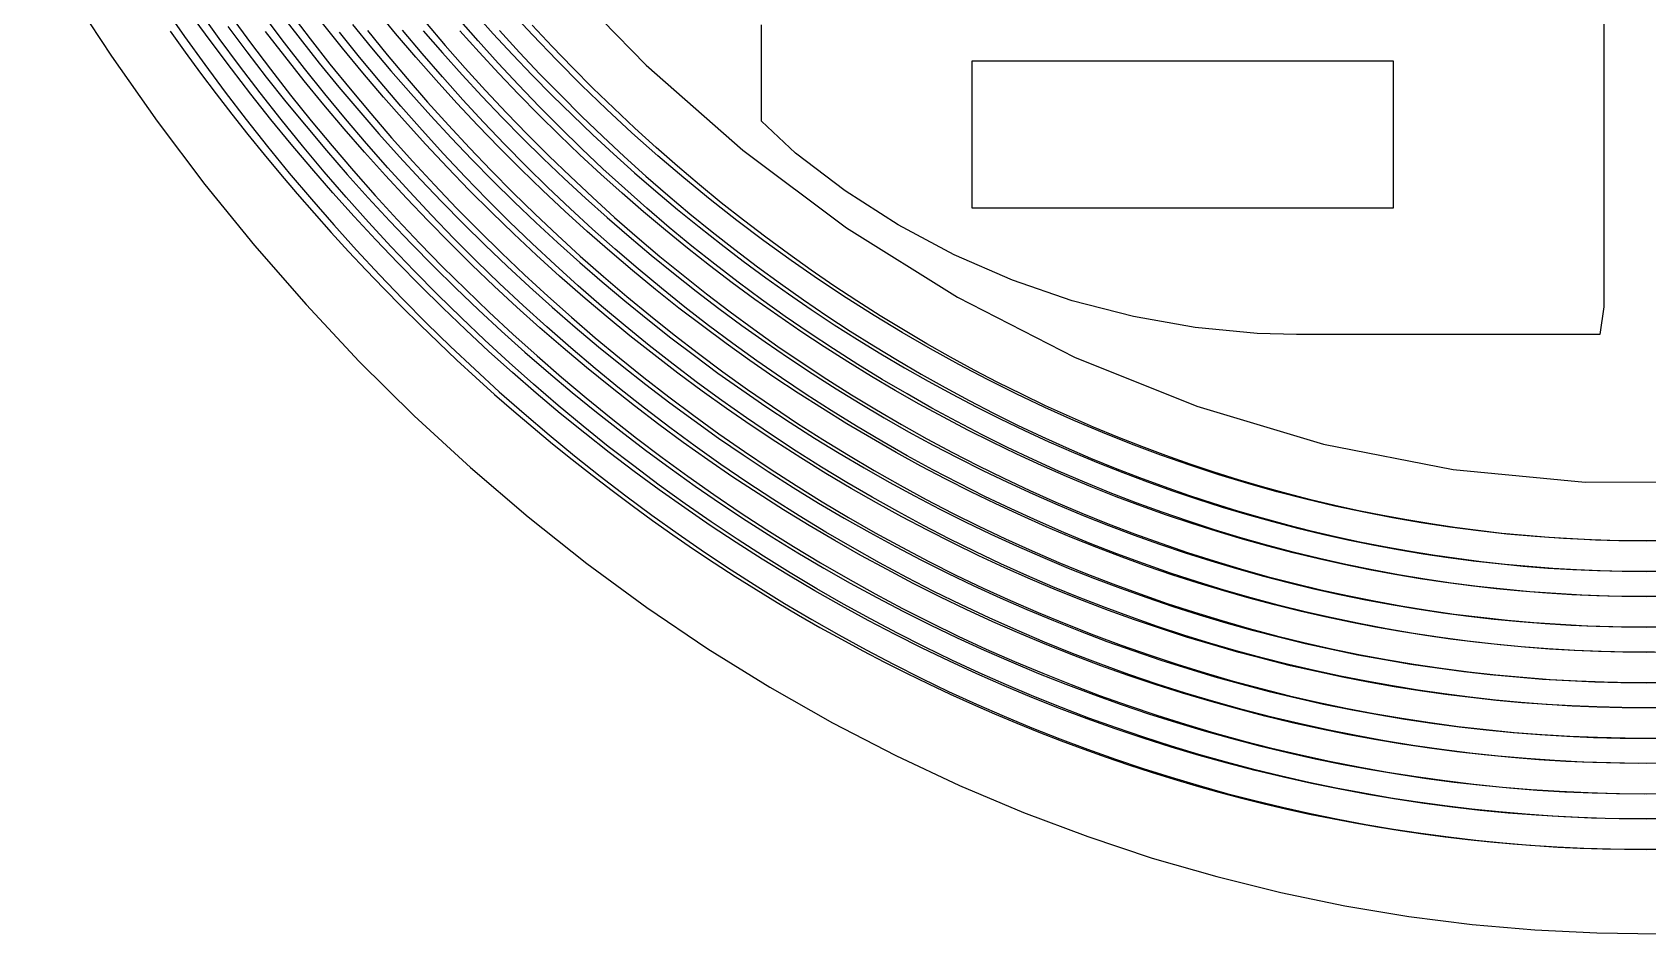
# Model space of a CAD drawing. Header units: millimetres. Extents: x 203.4 to 212.9, y -253.6 to -242.
# Drawn here: x 204.309 to 208.146, y -253.635 to -251.495 of the extents above; entities that cross this region are included whole.
import ezdxf

# ---------------------------------------------------------------- set-up
doc = ezdxf.new("R2010")
doc.units = ezdxf.units.MM
doc.layers.add('Bottom Cu Layer', color=140, linetype='Continuous')
doc.layers.add('PI BoardOutline', color=30, linetype='Continuous')
doc.layers.add('Top Cu Layer', color=50, linetype='Continuous', lineweight=25)

msp = doc.modelspace()

# ---------------------------------------------------------------- linework, layer by layer
at = {"layer": 'Bottom Cu Layer'}
for points in [[(204.6237, -251.4372), (204.6708, -251.5048), (204.7188, -251.5716), (204.7677, -251.6374), (204.8175, -251.7023), (204.8682, -251.7663), (204.9197, -251.8293), (204.9721, -251.8913), (205.0252, -251.9523), (205.0792, -252.0122), (205.1339, -252.0711), (205.1894, -252.1288), (205.2457, -252.1854), (205.3026, -252.2409), (205.3603, -252.2952), (205.4186, -252.3483), (205.4775, -252.4002), (205.5371, -252.4509), (205.5973, -252.5004), (205.658, -252.5486), (205.7192, -252.5956), (205.781, -252.6414), (205.8432, -252.6858), (205.9058, -252.7291), (205.9689, -252.771), (206.0324, -252.8117), (206.0963, -252.851), (206.1605, -252.8891), (206.2251, -252.9259), (206.2899, -252.9613), (206.355, -252.9955), (206.4203, -253.0283), (206.4858, -253.0597), (206.5516, -253.0898), (206.6174, -253.1186), (206.6834, -253.1461), (206.7495, -253.1722), (206.8157, -253.197), (206.8819, -253.2205), (206.9481, -253.2428), (207.0144, -253.2637), (207.0807, -253.2834), (207.1469, -253.3019), (207.2131, -253.3191), (207.2791, -253.335), (207.3451, -253.3498), (207.411, -253.3633), (207.4767, -253.3756), (207.5422, -253.3867), (207.6076, -253.3966), (207.6727, -253.4053), (207.7376, -253.4129), (207.8023, -253.4193), (207.8666, -253.4246), (207.9307, -253.4288), (207.9944, -253.4318), (208.0579, -253.4338), (208.121, -253.4347), (208.1881, -253.4345)], [(208.1723, -253.3626), (208.1075, -253.3626), (208.0451, -253.3614), (207.9824, -253.3592), (207.9194, -253.3559), (207.8561, -253.3516), (207.7925, -253.3461), (207.7287, -253.3395), (207.6646, -253.3318), (207.6003, -253.3229), (207.5357, -253.3129), (207.4711, -253.3017), (207.4062, -253.2894), (207.3412, -253.2758), (207.2761, -253.2611), (207.2109, -253.2451), (207.1456, -253.2279), (207.0803, -253.2095), (207.0149, -253.1898), (206.9495, -253.1688), (206.8841, -253.1465), (206.8188, -253.123), (206.7535, -253.0982), (206.6882, -253.072), (206.6231, -253.0445), (206.5581, -253.0158), (206.4933, -252.9857), (206.4287, -252.9543), (206.3643, -252.9217), (206.3001, -252.8877), (206.2362, -252.8525), (206.1725, -252.816), (206.1093, -252.7782), (206.0463, -252.7391), (205.9837, -252.6988), (205.9215, -252.6571), (205.8598, -252.6143), (205.7985, -252.5701), (205.7377, -252.5247), (205.6774, -252.4781), (205.6176, -252.4302), (205.5584, -252.381), (205.4997, -252.3306), (205.4417, -252.2791), (205.3843, -252.2263), (205.3276, -252.1725), (205.2716, -252.1174), (205.2162, -252.0613), (205.1616, -252.0041), (205.1077, -251.9458), (205.0546, -251.8865), (205.0023, -251.8261), (204.9508, -251.7648), (204.9001, -251.7024), (204.8502, -251.6391), (204.8013, -251.5749), (204.7532, -251.5097), (204.706, -251.4437)], [(204.7819, -251.4575), (204.828, -251.5205), (204.875, -251.5828), (204.9229, -251.6443), (204.9718, -251.7051), (205.0216, -251.7651), (205.0723, -251.8242), (205.1238, -251.8824), (205.1763, -251.9398), (205.2296, -251.9962), (205.2837, -252.0516), (205.3387, -252.1061), (205.3944, -252.1596), (205.451, -252.2121), (205.5082, -252.2635), (205.5662, -252.3138), (205.6249, -252.3631), (205.6843, -252.4113), (205.7444, -252.4584), (205.8051, -252.5043), (205.8664, -252.5491), (205.9283, -252.5927), (205.9908, -252.635), (206.0538, -252.6762), (206.1174, -252.7161), (206.1815, -252.7547), (206.246, -252.7921), (206.3111, -252.8281), (206.3765, -252.8628), (206.4424, -252.8963), (206.5086, -252.9284), (206.5751, -252.9592), (206.642, -252.9887), (206.7092, -253.0169), (206.7766, -253.0438), (206.8442, -253.0693), (206.9121, -253.0935), (206.9802, -253.1164), (207.0484, -253.138), (207.1167, -253.1582), (207.1851, -253.1771), (207.2536, -253.1946), (207.3222, -253.2108), (207.3907, -253.2256), (207.4593, -253.2391), (207.5278, -253.2512), (207.5962, -253.2621), (207.6646, -253.2716), (207.7329, -253.2799), (207.801, -253.2868), (207.869, -253.2925), (207.9368, -253.2969), (208.0044, -253.3001), (208.0718, -253.302), (208.1389, -253.3027), (208.2068, -253.3022)], [(208.1911, -253.2304), (208.1243, -253.2307), (208.0581, -253.2297), (207.9915, -253.2275), (207.9248, -253.2241), (207.8578, -253.2194), (207.7907, -253.2135), (207.7234, -253.2063), (207.6561, -253.1978), (207.5886, -253.1881), (207.521, -253.1771), (207.4534, -253.1648), (207.3858, -253.1512), (207.3182, -253.1364), (207.2506, -253.1202), (207.183, -253.1027), (207.1156, -253.0839), (207.0482, -253.0637), (206.981, -253.0423), (206.9139, -253.0195), (206.847, -252.9953), (206.7803, -252.9698), (206.7138, -252.943), (206.6477, -252.9148), (206.5818, -252.8853), (206.5162, -252.8545), (206.451, -252.8225), (206.3861, -252.7891), (206.3216, -252.7545), (206.2576, -252.7186), (206.194, -252.6815), (206.1309, -252.6432), (206.0682, -252.6036), (206.0061, -252.5628), (205.9446, -252.5208), (205.8836, -252.4777), (205.8232, -252.4333), (205.7634, -252.3878), (205.7043, -252.3411), (205.6459, -252.2933), (205.5882, -252.2444), (205.5312, -252.1945), (205.4749, -252.1435), (205.4194, -252.0914), (205.3646, -252.0384), (205.3106, -251.9844), (205.2574, -251.9294), (205.205, -251.8735), (205.1535, -251.8168), (205.1028, -251.7591), (205.0529, -251.7007), (205.0039, -251.6414), (204.9558, -251.5813), (204.9087, -251.5204), (204.8624, -251.4589)], [(204.9233, -251.4504), (204.9694, -251.5109), (205.0164, -251.5707), (205.0643, -251.6297), (205.1131, -251.688), (205.1628, -251.7454), (205.2134, -251.8019), (205.2648, -251.8576), (205.317, -251.9123), (205.37, -251.9661), (205.4238, -252.019), (205.4784, -252.0709), (205.5338, -252.1217), (205.5898, -252.1716), (205.6466, -252.2204), (205.704, -252.2682), (205.7622, -252.3148), (205.8209, -252.3604), (205.8803, -252.4049), (205.9402, -252.4482), (206.0008, -252.4904), (206.0619, -252.5313), (206.1235, -252.5711), (206.1857, -252.6097), (206.2483, -252.647), (206.3114, -252.6831), (206.375, -252.7178), (206.4389, -252.7514), (206.5032, -252.7836), (206.5679, -252.8146), (206.6329, -252.8442), (206.6982, -252.8726), (206.7638, -252.8997), (206.8296, -252.9256), (206.8956, -252.9501), (206.9619, -252.9733), (207.0283, -252.9953), (207.0948, -253.0159), (207.1615, -253.0352), (207.2283, -253.0533), (207.2951, -253.07), (207.3619, -253.0854), (207.4288, -253.0995), (207.4957, -253.1122), (207.5625, -253.1237), (207.6292, -253.1339), (207.6959, -253.1429), (207.7624, -253.1505), (207.8288, -253.157), (207.8951, -253.1621), (207.9611, -253.1661), (208.027, -253.1688), (208.0927, -253.1704), (208.157, -253.1707)], [(208.2035, -253.0983), (208.1436, -253.0987), (208.0845, -253.0982), (208.0251, -253.0967), (207.9653, -253.0942), (207.9053, -253.0906), (207.8449, -253.0861), (207.7843, -253.0804), (207.7235, -253.0737), (207.6625, -253.0659), (207.6012, -253.057), (207.5398, -253.047), (207.4782, -253.0359), (207.4165, -253.0237), (207.3546, -253.0103), (207.2927, -252.9958), (207.2306, -252.9801), (207.1685, -252.9633), (207.1063, -252.9453), (207.0442, -252.926), (206.982, -252.9056), (206.9198, -252.8839), (206.8577, -252.861), (206.7956, -252.8369), (206.7336, -252.8115), (206.6717, -252.7848), (206.6099, -252.7569), (206.5484, -252.7278), (206.487, -252.6975), (206.4258, -252.6659), (206.3649, -252.6331), (206.3042, -252.5991), (206.2438, -252.5638), (206.1838, -252.5274), (206.124, -252.4897), (206.0647, -252.4508), (206.0057, -252.4107), (205.9472, -252.3695), (205.889, -252.327), (205.8314, -252.2833), (205.7742, -252.2384), (205.7176, -252.1924), (205.6615, -252.1452), (205.606, -252.0968), (205.5511, -252.0473), (205.4968, -251.9967), (205.4431, -251.945), (205.3901, -251.8922), (205.3377, -251.8384), (205.2861, -251.7835), (205.2351, -251.7277), (205.1849, -251.6708), (205.1355, -251.613), (205.0868, -251.5543), (205.039, -251.4946)], [(205.1052, -251.491), (205.1521, -251.5484), (205.1998, -251.605), (205.2484, -251.6608), (205.2978, -251.7157), (205.3481, -251.7698), (205.3991, -251.823), (205.451, -251.8752), (205.5036, -251.9266), (205.557, -251.9769), (205.611, -252.0263), (205.6658, -252.0747), (205.7213, -252.122), (205.7774, -252.1684), (205.8342, -252.2137), (205.8916, -252.2579), (205.9495, -252.301), (206.0081, -252.343), (206.0672, -252.3838), (206.1269, -252.4235), (206.187, -252.4621), (206.2477, -252.4994), (206.3089, -252.5355), (206.3704, -252.5704), (206.4325, -252.6041), (206.4949, -252.6365), (206.5576, -252.6677), (206.6207, -252.6976), (206.6841, -252.7262), (206.7478, -252.7537), (206.8118, -252.7798), (206.876, -252.8047), (206.9404, -252.8284), (207.005, -252.8508), (207.0697, -252.8719), (207.1346, -252.8917), (207.1996, -252.9103), (207.2647, -252.9276), (207.3298, -252.9437), (207.395, -252.9584), (207.4602, -252.9719), (207.5253, -252.9841), (207.5904, -252.995), (207.6555, -253.0047), (207.7204, -253.0132), (207.7852, -253.0204), (207.8499, -253.0264), (207.9145, -253.0312), (207.9788, -253.0349), (208.043, -253.0373), (208.1069, -253.0386), (208.171, -253.0386)], [(208.1621, -252.9667), (208.099, -252.9665), (208.036, -252.965), (207.9727, -252.9625), (207.9092, -252.9587), (207.8455, -252.9537), (207.7817, -252.9476), (207.7178, -252.9403), (207.6537, -252.9318), (207.5896, -252.922), (207.5254, -252.9111), (207.4612, -252.8989), (207.397, -252.8855), (207.3327, -252.8708), (207.2686, -252.8549), (207.2044, -252.8378), (207.1404, -252.8194), (207.0765, -252.7997), (207.0127, -252.7788), (206.949, -252.7566), (206.8855, -252.7331), (206.8223, -252.7084), (206.7593, -252.6824), (206.6965, -252.6551), (206.6341, -252.6266), (206.5719, -252.5968), (206.5101, -252.5658), (206.4486, -252.5337), (206.3876, -252.5003), (206.3269, -252.4657), (206.2667, -252.43), (206.2069, -252.393), (206.1476, -252.355), (206.0889, -252.3158), (206.0306, -252.2754), (205.9729, -252.2339), (205.9158, -252.1914), (205.8593, -252.1477), (205.8034, -252.1029), (205.7482, -252.0571), (205.6936, -252.0102), (205.6398, -251.9623), (205.5866, -251.9135), (205.5342, -251.8636), (205.4825, -251.8129), (205.4315, -251.7612), (205.3813, -251.7086), (205.3319, -251.6552), (205.2833, -251.6009), (205.2355, -251.5458), (205.1885, -251.49)], [(205.2434, -251.4713), (205.2901, -251.5262), (205.3377, -251.5803), (205.3861, -251.6336), (205.4353, -251.686), (205.4852, -251.7375), (205.5359, -251.7882), (205.5874, -251.8379), (205.6396, -251.8866), (205.6924, -251.9345), (205.746, -251.9813), (205.8002, -252.0271), (205.855, -252.072), (205.9105, -252.1158), (205.9666, -252.1585), (206.0232, -252.2002), (206.0804, -252.2407), (206.1381, -252.2802), (206.1964, -252.3186), (206.2551, -252.3558), (206.3144, -252.3918), (206.374, -252.4266), (206.4341, -252.4603), (206.4947, -252.4927), (206.5555, -252.5239), (206.6168, -252.5539), (206.6783, -252.5827), (206.7402, -252.6103), (206.8023, -252.6366), (206.8646, -252.6617), (206.9272, -252.6856), (206.99, -252.7083), (207.053, -252.7297), (207.1161, -252.75), (207.1793, -252.7689), (207.2426, -252.7867), (207.306, -252.8032), (207.3695, -252.8184), (207.433, -252.8324), (207.4964, -252.8452), (207.5599, -252.8567), (207.6233, -252.867), (207.6866, -252.8761), (207.7498, -252.884), (207.8129, -252.8907), (207.8759, -252.8962), (207.9387, -252.9006), (208.0013, -252.9038), (208.0637, -252.9058), (208.1259, -252.9067), (208.1848, -252.9065)], [(208.1742, -252.8346), (208.1126, -252.8346), (208.0513, -252.8335), (207.9897, -252.8312), (207.9279, -252.8277), (207.866, -252.8232), (207.8039, -252.8174), (207.7417, -252.8105), (207.6793, -252.8025), (207.6169, -252.7932), (207.5544, -252.7828), (207.4919, -252.7712), (207.4294, -252.7583), (207.3668, -252.7443), (207.3043, -252.7291), (207.2419, -252.7127), (207.1795, -252.695), (207.1173, -252.6761), (207.0551, -252.656), (206.9931, -252.6347), (206.9313, -252.612), (206.8697, -252.5882), (206.8083, -252.5631), (206.7471, -252.5368), (206.6862, -252.5093), (206.6257, -252.4806), (206.5654, -252.4506), (206.5055, -252.4195), (206.446, -252.3873), (206.3869, -252.3538), (206.3281, -252.3193), (206.2699, -252.2836), (206.212, -252.2467), (206.1547, -252.2088), (206.0979, -252.1697), (206.0416, -252.1296), (205.9859, -252.0883), (205.9308, -252.046), (205.8762, -252.0027), (205.8223, -251.9582), (205.7691, -251.9128), (205.7165, -251.8664), (205.6646, -251.819), (205.6134, -251.7707), (205.5629, -251.7214), (205.5132, -251.6713), (205.4642, -251.6203), (205.4159, -251.5684), (205.3684, -251.5158), (205.3217, -251.4623)], [(205.4192, -251.4906), (205.4669, -251.543), (205.5152, -251.5944), (205.5643, -251.6448), (205.6139, -251.6942), (205.6642, -251.7427), (205.7151, -251.7901), (205.7666, -251.8364), (205.8186, -251.8817), (205.8712, -251.9259), (205.9243, -251.969), (205.9778, -252.011), (206.0318, -252.0519), (206.0863, -252.0916), (206.1411, -252.1303), (206.1964, -252.1679), (206.252, -252.2043), (206.3079, -252.2396), (206.3642, -252.2738), (206.4208, -252.3068), (206.4776, -252.3387), (206.5347, -252.3695), (206.592, -252.3991), (206.6495, -252.4275), (206.7072, -252.4548), (206.765, -252.4809), (206.823, -252.5058), (206.8811, -252.5296), (206.9392, -252.5521), (206.9974, -252.5736), (207.0557, -252.5938), (207.1139, -252.6129), (207.1722, -252.6309), (207.2304, -252.6478), (207.2886, -252.6636), (207.3467, -252.6783), (207.4047, -252.6919), (207.4627, -252.7044), (207.5205, -252.7158), (207.5782, -252.7263), (207.6358, -252.7356), (207.6932, -252.7439), (207.7504, -252.7512), (207.8074, -252.7575), (207.8641, -252.7628), (207.9207, -252.7672), (207.9769, -252.7705), (208.0329, -252.7729), (208.0886, -252.7743), (208.144, -252.7747), (208.2001, -252.7743)], [(208.187, -252.7025), (208.1319, -252.7027), (208.0773, -252.7021), (208.0224, -252.7005), (207.9672, -252.6979), (207.9117, -252.6944), (207.856, -252.69), (207.8, -252.6846), (207.7438, -252.6781), (207.6875, -252.6707), (207.6309, -252.6623), (207.5742, -252.6529), (207.5173, -252.6424), (207.4603, -252.6309), (207.4032, -252.6183), (207.346, -252.6047), (207.2888, -252.59), (207.2314, -252.5742), (207.1741, -252.5574), (207.1167, -252.5394), (207.0593, -252.5203), (207.0019, -252.5), (206.9446, -252.4787), (206.8873, -252.4561), (206.8301, -252.4325), (206.7731, -252.4076), (206.7161, -252.3817), (206.6593, -252.3545), (206.6027, -252.3263), (206.5463, -252.2969), (206.4901, -252.2664), (206.4342, -252.2347), (206.3785, -252.2019), (206.3232, -252.168), (206.2681, -252.133), (206.2134, -252.0969), (206.1591, -252.0597), (206.1052, -252.0214), (206.0516, -251.9819), (205.9985, -251.9414), (205.9459, -251.8998), (205.8937, -251.8571), (205.8421, -251.8133), (205.7909, -251.7684), (205.7404, -251.7225), (205.6904, -251.6756), (205.641, -251.6276), (205.5922, -251.5787), (205.544, -251.5288), (205.4965, -251.478)]]:
    msp.add_lwpolyline(points, dxfattribs=at)
at = {"layer": 'PI BoardOutline'}
for points in [[(204.327, -247.5082), (204.3094, -247.8962), (204.3365, -248.483), (204.385, -248.8345), (204.4586, -249.1915), (204.5571, -249.548), (204.6793, -249.8979), (204.8233, -250.2351), (204.9865, -250.554), (205.1656, -250.8498), (205.357, -251.1186), (205.5569, -251.3576), (205.7677, -251.5732), (205.9969, -251.7748), (206.2435, -251.9594), (206.5066, -252.1241), (206.7844, -252.2662), (207.0749, -252.3831), (207.3758, -252.4726), (207.6843, -252.5331), (207.9975, -252.5632), (208.3123, -252.5623)], [(204.3932, -251.3926), (204.4971, -251.5515), (204.6059, -251.7061), (204.7194, -251.8562), (204.8374, -252.0015), (204.9597, -252.1416), (205.086, -252.2763), (205.2162, -252.4053), (205.3498, -252.5284), (205.4868, -252.6455), (205.6266, -252.7563), (205.7692, -252.8606), (205.9141, -252.9585), (206.0611, -253.0497), (206.2099, -253.1341), (206.3601, -253.2119), (206.5114, -253.2829), (206.6636, -253.3471), (206.8164, -253.4046), (206.9694, -253.4554), (207.1224, -253.4996), (207.2751, -253.5373), (207.4272, -253.5687), (207.5786, -253.5938), (207.7289, -253.6128), (207.878, -253.6259), (208.0256, -253.6332), (208.1716, -253.635)], [(208.0416, -251.4355), (208.0416, -251.5176), (208.0416, -251.5997), (208.0416, -251.8333), (208.0416, -251.9116), (208.0416, -251.9899), (208.0416, -252.0683), (208.0416, -252.1466), (208.0323, -252.2128), (207.9723, -252.2128), (207.9123, -252.2128), (207.8523, -252.2128), (207.7923, -252.2128), (207.7323, -252.2128), (207.6723, -252.2128), (207.6123, -252.2128), (207.5523, -252.2128), (207.4923, -252.2128), (207.4323, -252.2128), (207.3723, -252.2128), (207.3123, -252.2128), (207.2187, -252.2103), (207.0717, -252.1961), (206.9249, -252.1702), (206.7795, -252.1326), (206.6371, -252.0834), (206.4989, -252.0232), (206.3662, -251.9524), (206.2403, -251.8718), (206.122, -251.7825), (206.0416, -251.7065), (206.0416, -251.6836), (206.0416, -251.6607), (206.0416, -251.6378), (206.0416, -251.6149), (206.0416, -251.592), (206.0416, -251.5691), (206.0416, -251.5462), (206.0416, -251.5234), (206.0416, -251.5005), (206.0416, -251.4776)]]:
    msp.add_lwpolyline(points, dxfattribs=at)
msp.add_lwpolyline([(206.5416, -251.5628), (207.5416, -251.5628), (207.5416, -251.9128), (206.5416, -251.9128)], close=True, dxfattribs=at)
at = {"layer": 'Top Cu Layer'}
for points in [[(208.205, -253.3626), (208.144, -253.3631), (208.0785, -253.3625), (208.0129, -253.3608), (207.947, -253.3579), (207.8809, -253.3538), (207.8146, -253.3486), (207.7482, -253.3422), (207.6817, -253.3346), (207.615, -253.3258), (207.5483, -253.3158), (207.4815, -253.3046), (207.4147, -253.2922), (207.3478, -253.2786), (207.281, -253.2637), (207.2142, -253.2477), (207.1474, -253.2303), (207.0807, -253.2118), (207.0141, -253.192), (206.9476, -253.1709), (206.8813, -253.1486), (206.8151, -253.125), (206.7491, -253.1001), (206.6834, -253.074), (206.6179, -253.0467), (206.5526, -253.018), (206.4876, -252.9882), (206.423, -252.9572), (206.3587, -252.9249), (206.2947, -252.8914), (206.2311, -252.8568), (206.1679, -252.8209), (206.1052, -252.7839), (206.0429, -252.7458), (205.9811, -252.7065), (205.9197, -252.666), (205.8589, -252.6244), (205.7986, -252.5817), (205.7389, -252.5379), (205.6798, -252.493), (205.6213, -252.447), (205.5635, -252.4), (205.5063, -252.3519), (205.4497, -252.3027), (205.3939, -252.2526), (205.3387, -252.2015), (205.2843, -252.1495), (205.2305, -252.0966), (205.1776, -252.0427), (205.1253, -251.988), (205.0739, -251.9324), (205.0232, -251.876), (204.9733, -251.8187), (204.9243, -251.7607), (204.8761, -251.7019), (204.8287, -251.6424), (204.7821, -251.5822), (204.7365, -251.5213), (204.6917, -251.4597)], [(204.9005, -251.4528), (204.9453, -251.511), (204.9909, -251.5684), (205.0374, -251.6252), (205.0847, -251.6812), (205.1327, -251.7364), (205.1816, -251.7909), (205.2313, -251.8445), (205.2817, -251.8973), (205.3328, -251.9492), (205.3847, -252.0002), (205.4373, -252.0504), (205.4906, -252.0996), (205.5445, -252.1479), (205.5991, -252.1952), (205.6543, -252.2416), (205.7102, -252.287), (205.7666, -252.3314), (205.8236, -252.3748), (205.8812, -252.4171), (205.9393, -252.4584), (205.998, -252.4986), (206.0571, -252.5377), (206.1167, -252.5757), (206.1768, -252.6126), (206.2374, -252.6483), (206.2983, -252.6828), (206.3597, -252.7162), (206.4214, -252.7485), (206.4834, -252.7795), (206.5458, -252.8094), (206.6085, -252.8381), (206.6715, -252.8656), (206.7347, -252.8919), (206.7982, -252.9171), (206.8618, -252.9411), (206.9257, -252.9639), (206.9897, -252.9854), (207.0539, -253.0058), (207.1181, -253.025), (207.1825, -253.043), (207.2469, -253.0598), (207.3114, -253.0754), (207.3759, -253.0898), (207.4404, -253.103), (207.5049, -253.1149), (207.5693, -253.1257), (207.6337, -253.1353), (207.698, -253.1438), (207.7622, -253.1511), (207.8263, -253.1572), (207.8902, -253.1622), (207.9539, -253.1661), (208.0175, -253.1689), (208.0808, -253.1705), (208.144, -253.1711), (208.2063, -253.1705)], [(208.2123, -252.9664), (208.144, -252.9671), (208.0867, -252.9666), (208.0291, -252.9652), (207.9712, -252.9628), (207.913, -252.9594), (207.8546, -252.955), (207.7959, -252.9496), (207.737, -252.9433), (207.6778, -252.9359), (207.6185, -252.9274), (207.559, -252.9179), (207.4993, -252.9074), (207.4396, -252.8958), (207.3796, -252.8831), (207.3196, -252.8693), (207.2595, -252.8544), (207.1993, -252.8384), (207.1391, -252.8213), (207.0788, -252.803), (207.0186, -252.7836), (206.9583, -252.7631), (206.8981, -252.7413), (206.8379, -252.7184), (206.7777, -252.6943), (206.7177, -252.669), (206.6578, -252.6425), (206.5981, -252.6149), (206.5385, -252.586), (206.4791, -252.556), (206.4199, -252.5249), (206.361, -252.4925), (206.3023, -252.459), (206.2439, -252.4244), (206.1858, -252.3886), (206.1281, -252.3516), (206.0707, -252.3135), (206.0137, -252.2743), (205.9571, -252.2339), (205.9009, -252.1924), (205.8452, -252.1497), (205.7899, -252.1059), (205.7351, -252.061), (205.6809, -252.015), (205.6272, -251.9678), (205.5741, -251.9196), (205.5216, -251.8704), (205.4697, -251.8201), (205.4184, -251.7688), (205.3678, -251.7165), (205.3178, -251.6633), (205.2685, -251.609), (205.2199, -251.5539), (205.172, -251.4978), (205.1249, -251.4408)], [(205.3591, -251.4482), (205.4043, -251.4986), (205.4502, -251.5482), (205.4968, -251.597), (205.5441, -251.645), (205.5921, -251.6922), (205.6408, -251.7386), (205.69, -251.7841), (205.7399, -251.8288), (205.7904, -251.8726), (205.8415, -251.9155), (205.8931, -251.9574), (205.9453, -251.9985), (205.9981, -252.0386), (206.0513, -252.0777), (206.1051, -252.1159), (206.1593, -252.1531), (206.214, -252.1893), (206.2691, -252.2244), (206.3247, -252.2585), (206.3807, -252.2916), (206.437, -252.3235), (206.4938, -252.3544), (206.5509, -252.3842), (206.6083, -252.413), (206.666, -252.4406), (206.7239, -252.4671), (206.7822, -252.4926), (206.8407, -252.5169), (206.8993, -252.5402), (206.9582, -252.5623), (207.0173, -252.5834), (207.0765, -252.6033), (207.1358, -252.6222), (207.1952, -252.6399), (207.2548, -252.6566), (207.3144, -252.6721), (207.374, -252.6865), (207.4336, -252.6999), (207.4933, -252.7121), (207.5529, -252.7232), (207.6125, -252.7331), (207.6721, -252.742), (207.7315, -252.7498), (207.7909, -252.7566), (207.8501, -252.7623), (207.9093, -252.7669), (207.9682, -252.7705), (208.027, -252.773), (208.0856, -252.7746), (208.144, -252.7751), (208.2016, -252.7745)], [(208.2087, -252.7024), (208.144, -252.7031), (208.0784, -252.7024), (208.0123, -252.7004), (207.9458, -252.6971), (207.879, -252.6924), (207.8118, -252.6863), (207.7443, -252.6788), (207.6765, -252.6699), (207.6084, -252.6596), (207.5401, -252.6478), (207.4717, -252.6345), (207.403, -252.6198), (207.3343, -252.6035), (207.2654, -252.5857), (207.1964, -252.5663), (207.1274, -252.5454), (207.0584, -252.5229), (206.9894, -252.4987), (206.9205, -252.473), (206.8516, -252.4456), (206.7829, -252.4166), (206.7143, -252.3859), (206.646, -252.3536), (206.5779, -252.3196), (206.5101, -252.2841), (206.4427, -252.2469), (206.3756, -252.2082), (206.3089, -252.1678), (206.2426, -252.1258), (206.1769, -252.0823), (206.1117, -252.0372), (206.047, -251.9905), (205.983, -251.9422), (205.9196, -251.8924), (205.8568, -251.841), (205.7948, -251.7881), (205.7336, -251.7336), (205.6732, -251.6777), (205.6136, -251.6204), (205.5549, -251.5616), (205.4971, -251.5015), (205.4402, -251.44)], [(204.6367, -251.4929), (204.6725, -251.5427), (204.7089, -251.592), (204.7457, -251.641), (204.7832, -251.6895), (204.8212, -251.7375), (204.8597, -251.7851), (204.8988, -251.8321), (204.9384, -251.8787), (204.9786, -251.9248), (205.0192, -251.9703), (205.0604, -252.0153), (205.1021, -252.0598), (205.1443, -252.1037), (205.187, -252.147), (205.2302, -252.1897), (205.2739, -252.2319), (205.318, -252.2734), (205.3625, -252.3144), (205.4075, -252.3547), (205.453, -252.3944), (205.4988, -252.4334), (205.5451, -252.4719), (205.5918, -252.5096), (205.6389, -252.5467), (205.6863, -252.5831), (205.7342, -252.6188), (205.7824, -252.6538), (205.8309, -252.6882), (205.8798, -252.7218), (205.9291, -252.7546), (205.9786, -252.7868), (206.0285, -252.8182), (206.0787, -252.8489), (206.1292, -252.8787), (206.18, -252.9079), (206.231, -252.9362), (206.2823, -252.9638), (206.3338, -252.9906), (206.3856, -253.0167), (206.4376, -253.0419), (206.4897, -253.0664), (206.5421, -253.0901), (206.5947, -253.113), (206.6474, -253.1351), (206.7003, -253.1565), (206.7533, -253.1771), (206.8065, -253.1968), (206.8598, -253.2158), (206.9132, -253.234), (206.9667, -253.2514), (207.0203, -253.268), (207.0739, -253.2838), (207.1276, -253.2988), (207.1814, -253.3131), (207.2352, -253.3265), (207.289, -253.3391), (207.3428, -253.3509), (207.3967, -253.3619), (207.4505, -253.3721), (207.5043, -253.3815), (207.558, -253.3902), (207.6117, -253.398), (207.6654, -253.4051), (207.719, -253.4115), (207.7725, -253.417), (207.8259, -253.4218), (207.8792, -253.4259), (207.9324, -253.4292), (207.9855, -253.4318), (208.0385, -253.4336), (208.0913, -253.4347), (208.144, -253.4351), (208.2058, -253.4345)], [(204.7741, -251.4815), (204.8192, -251.5418), (204.8652, -251.6014), (204.9119, -251.6603), (204.9596, -251.7184), (205.008, -251.7758), (205.0573, -251.8325), (205.1074, -251.8883), (205.1583, -251.9432), (205.21, -251.9973), (205.2624, -252.0506), (205.3156, -252.1029), (205.3695, -252.1543), (205.4241, -252.2048), (205.4794, -252.2543), (205.5354, -252.3028), (205.592, -252.3503), (205.6492, -252.3969), (205.707, -252.4424), (205.7655, -252.4868), (205.8245, -252.5302), (205.8841, -252.5725), (205.9442, -252.6137), (206.0048, -252.6538), (206.0659, -252.6928), (206.1275, -252.7306), (206.1896, -252.7672), (206.2521, -252.8026), (206.315, -252.8368), (206.3782, -252.8699), (206.4418, -252.9017), (206.5058, -252.9323), (206.5701, -252.9617), (206.6346, -252.99), (206.6994, -253.017), (206.7645, -253.0427), (206.8297, -253.0673), (206.8952, -253.0907), (206.9608, -253.1128), (207.0266, -253.1337), (207.0924, -253.1534), (207.1584, -253.1718), (207.2245, -253.1891), (207.2906, -253.205), (207.3567, -253.2198), (207.4228, -253.2333), (207.4889, -253.2455), (207.5549, -253.2566), (207.6209, -253.2664), (207.6868, -253.2751), (207.7526, -253.2826), (207.8183, -253.2889), (207.8838, -253.294), (207.9492, -253.298), (208.0143, -253.3008), (208.0793, -253.3025), (208.144, -253.3031), (208.2079, -253.3025)], [(208.207, -253.2305), (208.144, -253.2311), (208.0801, -253.2305), (208.016, -253.2288), (207.9517, -253.226), (207.8872, -253.222), (207.8226, -253.2169), (207.7578, -253.2107), (207.6928, -253.2033), (207.6278, -253.1947), (207.5627, -253.1849), (207.4975, -253.174), (207.4323, -253.1619), (207.3671, -253.1486), (207.3018, -253.1341), (207.2367, -253.1184), (207.1715, -253.1015), (207.1064, -253.0834), (207.0414, -253.0641), (206.9766, -253.0436), (206.9118, -253.0218), (206.8473, -252.9988), (206.7829, -252.9745), (206.7187, -252.949), (206.6548, -252.9223), (206.5911, -252.8944), (206.5277, -252.8653), (206.4646, -252.835), (206.4018, -252.8035), (206.3394, -252.7708), (206.2774, -252.737), (206.2157, -252.702), (206.1545, -252.6659), (206.0937, -252.6287), (206.0334, -252.5903), (205.9735, -252.5509), (205.9142, -252.5103), (205.8553, -252.4686), (205.7971, -252.4259), (205.7394, -252.3821), (205.6823, -252.3372), (205.6258, -252.2913), (205.57, -252.2443), (205.5148, -252.1964), (205.4603, -252.1475), (205.4065, -252.0976), (205.3534, -252.0469), (205.301, -251.9952), (205.2493, -251.9426), (205.1983, -251.8892), (205.1481, -251.835), (205.0987, -251.7799), (205.05, -251.7241), (205.0021, -251.6674), (204.9551, -251.6101), (204.9088, -251.552), (204.8634, -251.4932)], [(208.2055, -253.0985), (208.144, -253.0991), (208.0852, -253.0986), (208.0261, -253.0971), (207.9667, -253.0946), (207.907, -253.0912), (207.847, -253.0867), (207.7868, -253.0812), (207.7264, -253.0746), (207.6657, -253.067), (207.6048, -253.0584), (207.5438, -253.0487), (207.4826, -253.0378), (207.4212, -253.0259), (207.3597, -253.0129), (207.2981, -252.9988), (207.2365, -252.9835), (207.1747, -252.9671), (207.1129, -252.9495), (207.0511, -252.9308), (206.9892, -252.9108), (206.9274, -252.8897), (206.8656, -252.8674), (206.8038, -252.8439), (206.7421, -252.8192), (206.6805, -252.7932), (206.6191, -252.7661), (206.5578, -252.7377), (206.4966, -252.7081), (206.4357, -252.6773), (206.375, -252.6454), (206.3145, -252.6122), (206.2543, -252.5778), (206.1944, -252.5423), (206.1348, -252.5055), (206.0755, -252.4676), (206.0166, -252.4285), (205.9581, -252.3882), (205.9001, -252.3468), (205.8424, -252.3042), (205.7852, -252.2604), (205.7285, -252.2155), (205.6723, -252.1694), (205.6167, -252.1221), (205.5616, -252.0738), (205.5071, -252.0243), (205.4532, -251.9738), (205.4, -251.9222), (205.3473, -251.8696), (205.2954, -251.8159), (205.2441, -251.7613), (205.1935, -251.7056), (205.1436, -251.649), (205.0945, -251.5915), (205.0461, -251.5331), (204.9986, -251.4737)], [(205.07, -251.4766), (205.1153, -251.5319), (205.1613, -251.5865), (205.2082, -251.6404), (205.2558, -251.6934), (205.3043, -251.7457), (205.3534, -251.7972), (205.4033, -251.8478), (205.4539, -251.8976), (205.5051, -251.9464), (205.5571, -251.9944), (205.6097, -252.0415), (205.6629, -252.0877), (205.7167, -252.1329), (205.7712, -252.1772), (205.8262, -252.2204), (205.8818, -252.2627), (205.9379, -252.304), (205.9946, -252.3442), (206.0517, -252.3834), (206.1094, -252.4215), (206.1675, -252.4586), (206.2261, -252.4945), (206.2851, -252.5294), (206.3446, -252.5631), (206.4044, -252.5956), (206.4645, -252.627), (206.5251, -252.6573), (206.5859, -252.6865), (206.647, -252.7144), (206.7084, -252.7413), (206.77, -252.7669), (206.8319, -252.7915), (206.894, -252.8148), (206.9562, -252.837), (207.0186, -252.8581), (207.0812, -252.878), (207.1438, -252.8967), (207.2066, -252.9142), (207.2694, -252.9306), (207.3323, -252.9458), (207.3952, -252.9598), (207.458, -252.9727), (207.5209, -252.9843), (207.5837, -252.9949), (207.6465, -253.0042), (207.7092, -253.0125), (207.7718, -253.0196), (207.8342, -253.0256), (207.8965, -253.0304), (207.9587, -253.0342), (208.0207, -253.0369), (208.0824, -253.0385), (208.144, -253.0391), (208.2047, -253.0385)], [(205.238, -251.4918), (205.2837, -251.5443), (205.3301, -251.596), (205.3772, -251.647), (205.4251, -251.6971), (205.4737, -251.7464), (205.523, -251.7949), (205.5729, -251.8425), (205.6235, -251.8893), (205.6748, -251.9352), (205.7267, -251.9801), (205.7791, -252.0242), (205.8322, -252.0673), (205.8858, -252.1095), (205.9399, -252.1507), (205.9946, -252.1909), (206.0498, -252.2301), (206.1055, -252.2683), (206.1617, -252.3054), (206.2183, -252.3415), (206.2754, -252.3765), (206.3329, -252.4105), (206.3908, -252.4433), (206.4491, -252.475), (206.5077, -252.5056), (206.5667, -252.5351), (206.6259, -252.5635), (206.6855, -252.5908), (206.7453, -252.6169), (206.8053, -252.6419), (206.8656, -252.6658), (206.9261, -252.6886), (206.9867, -252.7102), (207.0476, -252.7307), (207.1085, -252.7501), (207.1695, -252.7683), (207.2307, -252.7854), (207.2919, -252.8014), (207.3531, -252.8162), (207.4144, -252.8298), (207.4757, -252.8424), (207.5369, -252.8537), (207.5981, -252.864), (207.6593, -252.8731), (207.7204, -252.8812), (207.7813, -252.8881), (207.8422, -252.8939), (207.9029, -252.8987), (207.9634, -252.9024), (208.0238, -252.905), (208.084, -252.9065), (208.144, -252.9071), (208.2115, -252.9064)], [(208.2105, -252.8344), (208.144, -252.8351), (208.0849, -252.8345), (208.0255, -252.833), (207.966, -252.8304), (207.9063, -252.8267), (207.8465, -252.822), (207.7865, -252.8162), (207.7264, -252.8093), (207.6662, -252.8014), (207.6059, -252.7923), (207.5456, -252.7822), (207.4852, -252.771), (207.4248, -252.7587), (207.3644, -252.7453), (207.3041, -252.7308), (207.2438, -252.7151), (207.1835, -252.6984), (207.1234, -252.6805), (207.0633, -252.6615), (207.0034, -252.6413), (206.9436, -252.62), (206.884, -252.5976), (206.8246, -252.574), (206.7654, -252.5493), (206.7065, -252.5234), (206.6478, -252.4965), (206.5894, -252.4684), (206.5313, -252.4393), (206.4735, -252.409), (206.4161, -252.3777), (206.359, -252.3453), (206.3024, -252.3119), (206.2461, -252.2774), (206.1902, -252.2419), (206.1348, -252.2054), (206.0799, -252.1678), (206.0255, -252.1293), (205.9715, -252.0897), (205.9181, -252.0491), (205.8653, -252.0076), (205.813, -251.9651), (205.7613, -251.9217), (205.7102, -251.8773), (205.6598, -251.832), (205.61, -251.7859), (205.5608, -251.7389), (205.5123, -251.6911), (205.4644, -251.6424), (205.4173, -251.5929), (205.3708, -251.5427), (205.325, -251.4918)]]:
    msp.add_lwpolyline(points, dxfattribs=at)

doc.saveas('drawing.dxf')
